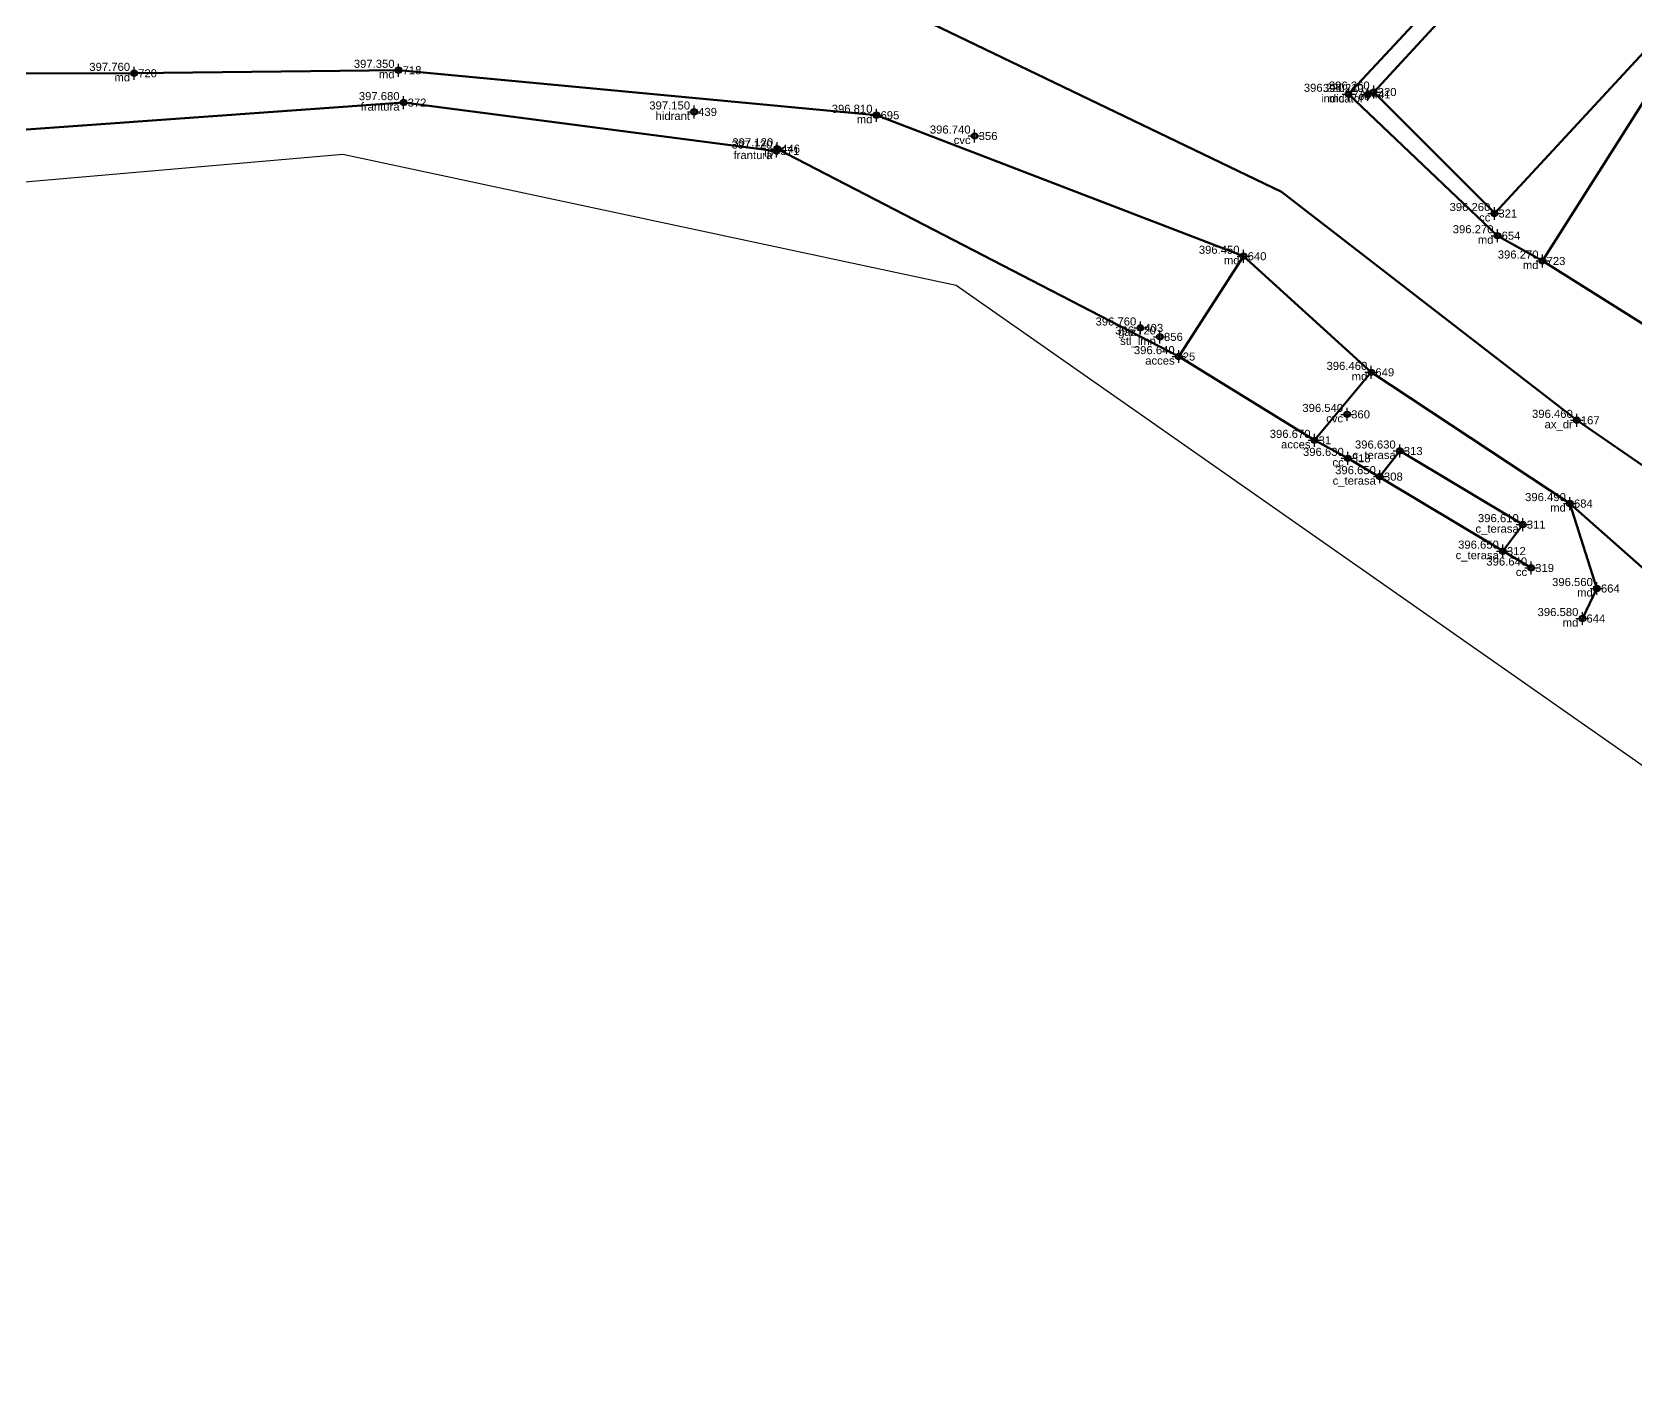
# Model space of a CAD drawing. Extents: x 396921 to 401273, y 555385 to 556691.
# Drawn here: x 397514.73 to 397564.4, y 556546.35 to 556588.23 of the extents above; entities that cross this region are included whole.
import ezdxf
from ezdxf.enums import TextEntityAlignment as Align

# ---------------------------------------------------------------- set-up
doc = ezdxf.new("R2010")
doc.units = 0
doc.header["$PDMODE"] = 34
doc.header["$PDSIZE"] = 0.2
for name, color, linetype in [('Boundary', 30, 'Continuous'), ('TOPO_CERC', 1, 'Continuous'), ('TOPO_CODE', 7, 'Continuous'), ('TOPO_ELEVATION', 7, 'Continuous'), ('TOPO_POINT_ID', 7, 'Continuous'), ('TOPO_POINTS', 7, 'Continuous'), ('TOPO_SYMBOL', 1, 'Continuous')]:
    doc.layers.add(name, color=color, linetype=linetype)
doc.layers.add('RO-LINES-LIN', color=7, linetype='Continuous', lineweight=25)
doc.styles.get("Standard").update_dxf_attribs({"font": 'arial.ttf'})

# ---------------------------------------------------------------- blocks, each defined once
blk = doc.blocks.new('PUNCTOPO')
at = {"layer": 'TOPO_CERC'}
blk.add_circle((0, 0), 0.25, dxfattribs=at)
at = {"layer": 'TOPO_SYMBOL'}
blk.add_point((0, 0), dxfattribs=at)

msp = doc.modelspace()

# ---------------------------------------------------------------- linework, layer by layer
at = {"layer": 'Boundary'}
msp.add_lwpolyline([(397504.516, 556582.723), (397524.352, 556584.443), (397543.347, 556580.386), (397571.881, 556560.421), (397591.567, 556546.352), (397599.856, 556558.522), (397576.112, 556575.872), (397590.128, 556598.614), (397612.674, 556621.602), (397606.026, 556622.465), (397593.42, 556612.625), (397577.879, 556616.941), (397556.056, 556603.905), (397532.226, 556599.849), (397494.971, 556602.262)], dxfattribs=at)
at = {"layer": 'RO-LINES-LIN', "lineweight": 50}
for points in [[(397588.846, 556557.61, 396.73), (397567.305, 556572.948, 396.41), (397562.569, 556576.204, 396.46), (397553.427, 556583.283, 396.613), (397540.719, 556589.405, 396.8), (397525.644, 556589.579, 397.33), (397517.914, 556589.748, 397.67), (397497.895, 556590.471, 399.128), (397483.621, 556593.515, 400.19), (397452.292, 556602.291, 401.68), (397422.389, 556612.098, 403.37), (397362.233, 556633.672, 407.49)], [(397573.648, 556599.487, 395.45), (397562.328, 556593.644, 395.79), (397555.502, 556586.304, 396.22), (397560.114, 556581.922, 396.27), (397561.508, 556581.139, 396.27), (397566.647, 556589.258, 395.906), (397571.523, 556596.957, 395.56), (397573.648, 556599.487, 395.45)], [(397556.278, 556586.372, 396.26), (397560.028, 556582.622, 396.125), (397566.576, 556589.703, 395.88), (397562.666, 556593.293, 395.8), (397556.278, 556586.372, 396.26)], [(397562.742, 556570.063, 396.58), (397563.19, 556570.993, 396.56), (397562.355, 556573.624, 396.49), (397556.205, 556577.689, 396.46), (397552.249, 556581.286, 396.45), (397540.88, 556585.653, 396.81), (397526.079, 556587.047, 397.35), (397517.887, 556586.952, 397.76), (397509.258, 556586.947, 398.21), (397504.42, 556586.874, 398.49), (397497.681, 556586.656, 399.46), (397492.306, 556585.209, 399.96), (397486.613, 556580.665, 400.78), (397479.089, 556575.687, 401.56)], [(397537.781, 556584.545, 397.12), (397526.234, 556586.045, 397.68), (397509.357, 556584.841, 398.63)], [(397550.239, 556578.178, 396.64), (397537.803, 556584.616, 397.12), (397537.781, 556584.545, 397.12)], [(397555.476, 556575.025, 396.63), (397554.447, 556575.583, 396.67), (397550.239, 556578.178, 396.64), (397552.249, 556581.286, 396.45), (397556.205, 556577.689, 396.46), (397554.447, 556575.583, 396.67)], [(397569.01, 556576.424, 396.09), (397561.508, 556581.139, 396.27)], [(397555.476, 556575.025, 396.63), (397554.447, 556575.583, 396.67)], [(397555.476, 556575.025, 396.63), (397561.155, 556571.629, 396.64)], [(397557.085, 556575.253, 396.63), (397556.471, 556574.459, 396.65)], [(397557.085, 556575.253, 396.63), (397560.896, 556572.974, 396.61)], [(397562.355, 556573.624, 396.49), (397569.144, 556567.619, 396.48)], [(397560.896, 556572.974, 396.61), (397560.28, 556572.151, 396.65)]]:
    msp.add_polyline3d(points, dxfattribs=at)

# ---------------------------------------------------------------- block references
at = {"layer": 'TOPO_POINTS'}
ref = msp.add_blockref('PUNCTOPO', (397517.887, 556586.952, 397.76), dxfattribs=dict(at, xscale=0.25, yscale=0.25, zscale=0.25))
ref.add_attrib('POINT', '720', dxfattribs={"layer": 'TOPO_POINT_ID', "height": 0.25}).set_placement((397518.012, 556586.952, 397.76), align=Align.MIDDLE_LEFT)
ref.add_attrib('ELEVATION', '397.760', dxfattribs={"layer": 'TOPO_ELEVATION', "height": 0.25}).set_placement((397517.762, 556586.952, 397.76), align=Align.BOTTOM_RIGHT)
ref.add_attrib('CODE', 'md', dxfattribs={"layer": 'TOPO_CODE', "height": 0.25}).set_placement((397517.762, 556586.952, 397.76), align=Align.TOP_RIGHT)
ref = msp.add_blockref('PUNCTOPO', (397526.079, 556587.047, 397.35), dxfattribs=dict(at, xscale=0.25, yscale=0.25, zscale=0.25))
ref.add_attrib('POINT', '718', dxfattribs={"layer": 'TOPO_POINT_ID', "height": 0.25}).set_placement((397526.204, 556587.047, 397.35), align=Align.MIDDLE_LEFT)
ref.add_attrib('ELEVATION', '397.350', dxfattribs={"layer": 'TOPO_ELEVATION', "height": 0.25}).set_placement((397525.954, 556587.047, 397.35), align=Align.BOTTOM_RIGHT)
ref.add_attrib('CODE', 'md', dxfattribs={"layer": 'TOPO_CODE', "height": 0.25}).set_placement((397525.954, 556587.047, 397.35), align=Align.TOP_RIGHT)
ref = msp.add_blockref('PUNCTOPO', (397526.234, 556586.045, 397.68), dxfattribs=dict(at, xscale=0.25, yscale=0.25, zscale=0.25))
ref.add_attrib('POINT', '372', dxfattribs={"layer": 'TOPO_POINT_ID', "height": 0.25}).set_placement((397526.359, 556586.045, 397.68), align=Align.MIDDLE_LEFT)
ref.add_attrib('ELEVATION', '397.680', dxfattribs={"layer": 'TOPO_ELEVATION', "height": 0.25}).set_placement((397526.109, 556586.045, 397.68), align=Align.BOTTOM_RIGHT)
ref.add_attrib('CODE', 'frantura', dxfattribs={"layer": 'TOPO_CODE', "height": 0.25}).set_placement((397526.109, 556586.045, 397.68), align=Align.TOP_RIGHT)
ref = msp.add_blockref('PUNCTOPO', (397555.502, 556586.304, 396.22), dxfattribs=dict(at, xscale=0.25, yscale=0.25, zscale=0.25))
ref.add_attrib('POINT', '745', dxfattribs={"layer": 'TOPO_POINT_ID', "height": 0.25}).set_placement((397555.627, 556586.304, 396.22), align=Align.MIDDLE_LEFT)
ref.add_attrib('ELEVATION', '396.220', dxfattribs={"layer": 'TOPO_ELEVATION', "height": 0.25}).set_placement((397555.377, 556586.304, 396.22), align=Align.BOTTOM_RIGHT)
ref.add_attrib('CODE', 'md', dxfattribs={"layer": 'TOPO_CODE', "height": 0.25}).set_placement((397555.377, 556586.304, 396.22), align=Align.TOP_RIGHT)
ref = msp.add_blockref('PUNCTOPO', (397556.094, 556586.299, 396.21), dxfattribs=dict(at, xscale=0.25, yscale=0.25, zscale=0.25))
ref.add_attrib('POINT', '441', dxfattribs={"layer": 'TOPO_POINT_ID', "height": 0.25}).set_placement((397556.219, 556586.299, 396.21), align=Align.MIDDLE_LEFT)
ref.add_attrib('ELEVATION', '396.210', dxfattribs={"layer": 'TOPO_ELEVATION', "height": 0.25}).set_placement((397555.969, 556586.299, 396.21), align=Align.BOTTOM_RIGHT)
ref.add_attrib('CODE', 'indicator', dxfattribs={"layer": 'TOPO_CODE', "height": 0.25}).set_placement((397555.969, 556586.299, 396.21), align=Align.TOP_RIGHT)
ref = msp.add_blockref('PUNCTOPO', (397556.278, 556586.372, 396.26), dxfattribs=dict(at, xscale=0.25, yscale=0.25, zscale=0.25))
ref.add_attrib('POINT', '320', dxfattribs={"layer": 'TOPO_POINT_ID', "height": 0.25}).set_placement((397556.403, 556586.372, 396.26), align=Align.MIDDLE_LEFT)
ref.add_attrib('ELEVATION', '396.260', dxfattribs={"layer": 'TOPO_ELEVATION', "height": 0.25}).set_placement((397556.153, 556586.372, 396.26), align=Align.BOTTOM_RIGHT)
ref.add_attrib('CODE', 'cc', dxfattribs={"layer": 'TOPO_CODE', "height": 0.25}).set_placement((397556.153, 556586.372, 396.26), align=Align.TOP_RIGHT)
ref = msp.add_blockref('PUNCTOPO', (397535.23, 556585.756, 397.15), dxfattribs=dict(at, xscale=0.25, yscale=0.25, zscale=0.25))
ref.add_attrib('POINT', '439', dxfattribs={"layer": 'TOPO_POINT_ID', "height": 0.25}).set_placement((397535.355, 556585.756, 397.15), align=Align.MIDDLE_LEFT)
ref.add_attrib('ELEVATION', '397.150', dxfattribs={"layer": 'TOPO_ELEVATION', "height": 0.25}).set_placement((397535.105, 556585.756, 397.15), align=Align.BOTTOM_RIGHT)
ref.add_attrib('CODE', 'hidrant', dxfattribs={"layer": 'TOPO_CODE', "height": 0.25}).set_placement((397535.105, 556585.756, 397.15), align=Align.TOP_RIGHT)
ref = msp.add_blockref('PUNCTOPO', (397540.88, 556585.653, 396.81), dxfattribs=dict(at, xscale=0.25, yscale=0.25, zscale=0.25))
ref.add_attrib('POINT', '695', dxfattribs={"layer": 'TOPO_POINT_ID', "height": 0.25}).set_placement((397541.005, 556585.653, 396.81), align=Align.MIDDLE_LEFT)
ref.add_attrib('ELEVATION', '396.810', dxfattribs={"layer": 'TOPO_ELEVATION', "height": 0.25}).set_placement((397540.755, 556585.653, 396.81), align=Align.BOTTOM_RIGHT)
ref.add_attrib('CODE', 'md', dxfattribs={"layer": 'TOPO_CODE', "height": 0.25}).set_placement((397540.755, 556585.653, 396.81), align=Align.TOP_RIGHT)
ref = msp.add_blockref('PUNCTOPO', (397543.919, 556585.01, 396.74), dxfattribs=dict(at, xscale=0.25, yscale=0.25, zscale=0.25))
ref.add_attrib('POINT', '356', dxfattribs={"layer": 'TOPO_POINT_ID', "height": 0.25}).set_placement((397544.044, 556585.01, 396.74), align=Align.MIDDLE_LEFT)
ref.add_attrib('ELEVATION', '396.740', dxfattribs={"layer": 'TOPO_ELEVATION', "height": 0.25}).set_placement((397543.794, 556585.01, 396.74), align=Align.BOTTOM_RIGHT)
ref.add_attrib('CODE', 'cvc', dxfattribs={"layer": 'TOPO_CODE', "height": 0.25}).set_placement((397543.794, 556585.01, 396.74), align=Align.TOP_RIGHT)
ref = msp.add_blockref('PUNCTOPO', (397537.781, 556584.545, 397.12), dxfattribs=dict(at, xscale=0.25, yscale=0.25, zscale=0.25))
ref.add_attrib('POINT', '371', dxfattribs={"layer": 'TOPO_POINT_ID', "height": 0.25}).set_placement((397537.906, 556584.545, 397.12), align=Align.MIDDLE_LEFT)
ref.add_attrib('ELEVATION', '397.120', dxfattribs={"layer": 'TOPO_ELEVATION', "height": 0.25}).set_placement((397537.656, 556584.545, 397.12), align=Align.BOTTOM_RIGHT)
ref.add_attrib('CODE', 'frantura', dxfattribs={"layer": 'TOPO_CODE', "height": 0.25}).set_placement((397537.656, 556584.545, 397.12), align=Align.TOP_RIGHT)
ref = msp.add_blockref('PUNCTOPO', (397537.803, 556584.616, 397.12), dxfattribs=dict(at, xscale=0.25, yscale=0.25, zscale=0.25))
ref.add_attrib('POINT', '446', dxfattribs={"layer": 'TOPO_POINT_ID', "height": 0.25}).set_placement((397537.928, 556584.616, 397.12), align=Align.MIDDLE_LEFT)
ref.add_attrib('ELEVATION', '397.120', dxfattribs={"layer": 'TOPO_ELEVATION', "height": 0.25}).set_placement((397537.678, 556584.616, 397.12), align=Align.BOTTOM_RIGHT)
ref.add_attrib('CODE', 'lp', dxfattribs={"layer": 'TOPO_CODE', "height": 0.25}).set_placement((397537.678, 556584.616, 397.12), align=Align.TOP_RIGHT)
ref = msp.add_blockref('PUNCTOPO', (397560.016, 556582.61, 396.26), dxfattribs=dict(at, xscale=0.25, yscale=0.25, zscale=0.25))
ref.add_attrib('POINT', '321', dxfattribs={"layer": 'TOPO_POINT_ID', "height": 0.25}).set_placement((397560.141, 556582.61, 396.26), align=Align.MIDDLE_LEFT)
ref.add_attrib('ELEVATION', '396.260', dxfattribs={"layer": 'TOPO_ELEVATION', "height": 0.25}).set_placement((397559.891, 556582.61, 396.26), align=Align.BOTTOM_RIGHT)
ref.add_attrib('CODE', 'cc', dxfattribs={"layer": 'TOPO_CODE', "height": 0.25}).set_placement((397559.891, 556582.61, 396.26), align=Align.TOP_RIGHT)
ref = msp.add_blockref('PUNCTOPO', (397560.114, 556581.922, 396.27), dxfattribs=dict(at, xscale=0.25, yscale=0.25, zscale=0.25))
ref.add_attrib('POINT', '654', dxfattribs={"layer": 'TOPO_POINT_ID', "height": 0.25}).set_placement((397560.239, 556581.922, 396.27), align=Align.MIDDLE_LEFT)
ref.add_attrib('ELEVATION', '396.270', dxfattribs={"layer": 'TOPO_ELEVATION', "height": 0.25}).set_placement((397559.989, 556581.922, 396.27), align=Align.BOTTOM_RIGHT)
ref.add_attrib('CODE', 'md', dxfattribs={"layer": 'TOPO_CODE', "height": 0.25}).set_placement((397559.989, 556581.922, 396.27), align=Align.TOP_RIGHT)
ref = msp.add_blockref('PUNCTOPO', (397552.249, 556581.286, 396.45), dxfattribs=dict(at, xscale=0.25, yscale=0.25, zscale=0.25))
ref.add_attrib('POINT', '640', dxfattribs={"layer": 'TOPO_POINT_ID', "height": 0.25}).set_placement((397552.374, 556581.286, 396.45), align=Align.MIDDLE_LEFT)
ref.add_attrib('ELEVATION', '396.450', dxfattribs={"layer": 'TOPO_ELEVATION', "height": 0.25}).set_placement((397552.124, 556581.286, 396.45), align=Align.BOTTOM_RIGHT)
ref.add_attrib('CODE', 'md', dxfattribs={"layer": 'TOPO_CODE', "height": 0.25}).set_placement((397552.124, 556581.286, 396.45), align=Align.TOP_RIGHT)
ref = msp.add_blockref('PUNCTOPO', (397561.508, 556581.139, 396.27), dxfattribs=dict(at, xscale=0.25, yscale=0.25, zscale=0.25))
ref.add_attrib('POINT', '723', dxfattribs={"layer": 'TOPO_POINT_ID', "height": 0.25}).set_placement((397561.633, 556581.139, 396.27), align=Align.MIDDLE_LEFT)
ref.add_attrib('ELEVATION', '396.270', dxfattribs={"layer": 'TOPO_ELEVATION', "height": 0.25}).set_placement((397561.383, 556581.139, 396.27), align=Align.BOTTOM_RIGHT)
ref.add_attrib('CODE', 'md', dxfattribs={"layer": 'TOPO_CODE', "height": 0.25}).set_placement((397561.383, 556581.139, 396.27), align=Align.TOP_RIGHT)
ref = msp.add_blockref('PUNCTOPO', (397549.051, 556579.064, 396.76), dxfattribs=dict(at, xscale=0.25, yscale=0.25, zscale=0.25))
ref.add_attrib('POINT', '403', dxfattribs={"layer": 'TOPO_POINT_ID', "height": 0.25}).set_placement((397549.176, 556579.064, 396.76), align=Align.MIDDLE_LEFT)
ref.add_attrib('ELEVATION', '396.760', dxfattribs={"layer": 'TOPO_ELEVATION', "height": 0.25}).set_placement((397548.926, 556579.064, 396.76), align=Align.BOTTOM_RIGHT)
ref.add_attrib('CODE', 'gaz', dxfattribs={"layer": 'TOPO_CODE', "height": 0.25}).set_placement((397548.926, 556579.064, 396.76), align=Align.TOP_RIGHT)
ref = msp.add_blockref('PUNCTOPO', (397549.659, 556578.787, 396.72), dxfattribs=dict(at, xscale=0.25, yscale=0.25, zscale=0.25))
ref.add_attrib('POINT', '856', dxfattribs={"layer": 'TOPO_POINT_ID', "height": 0.25}).set_placement((397549.784, 556578.787, 396.72), align=Align.MIDDLE_LEFT)
ref.add_attrib('ELEVATION', '396.720', dxfattribs={"layer": 'TOPO_ELEVATION', "height": 0.25}).set_placement((397549.534, 556578.787, 396.72), align=Align.BOTTOM_RIGHT)
ref.add_attrib('CODE', 'stl_lmn', dxfattribs={"layer": 'TOPO_CODE', "height": 0.25}).set_placement((397549.534, 556578.787, 396.72), align=Align.TOP_RIGHT)
ref = msp.add_blockref('PUNCTOPO', (397550.239, 556578.178, 396.64), dxfattribs=dict(at, xscale=0.25, yscale=0.25, zscale=0.25))
ref.add_attrib('POINT', '25', dxfattribs={"layer": 'TOPO_POINT_ID', "height": 0.25}).set_placement((397550.364, 556578.178, 396.64), align=Align.MIDDLE_LEFT)
ref.add_attrib('ELEVATION', '396.640', dxfattribs={"layer": 'TOPO_ELEVATION', "height": 0.25}).set_placement((397550.114, 556578.178, 396.64), align=Align.BOTTOM_RIGHT)
ref.add_attrib('CODE', 'acces', dxfattribs={"layer": 'TOPO_CODE', "height": 0.25}).set_placement((397550.114, 556578.178, 396.64), align=Align.TOP_RIGHT)
ref = msp.add_blockref('PUNCTOPO', (397556.205, 556577.689, 396.46), dxfattribs=dict(at, xscale=0.25, yscale=0.25, zscale=0.25))
ref.add_attrib('POINT', '649', dxfattribs={"layer": 'TOPO_POINT_ID', "height": 0.25}).set_placement((397556.33, 556577.689, 396.46), align=Align.MIDDLE_LEFT)
ref.add_attrib('ELEVATION', '396.460', dxfattribs={"layer": 'TOPO_ELEVATION', "height": 0.25}).set_placement((397556.08, 556577.689, 396.46), align=Align.BOTTOM_RIGHT)
ref.add_attrib('CODE', 'md', dxfattribs={"layer": 'TOPO_CODE', "height": 0.25}).set_placement((397556.08, 556577.689, 396.46), align=Align.TOP_RIGHT)
ref = msp.add_blockref('PUNCTOPO', (397555.456, 556576.387, 396.54), dxfattribs=dict(at, xscale=0.25, yscale=0.25, zscale=0.25))
ref.add_attrib('POINT', '360', dxfattribs={"layer": 'TOPO_POINT_ID', "height": 0.25}).set_placement((397555.581, 556576.387, 396.54), align=Align.MIDDLE_LEFT)
ref.add_attrib('ELEVATION', '396.540', dxfattribs={"layer": 'TOPO_ELEVATION', "height": 0.25}).set_placement((397555.331, 556576.387, 396.54), align=Align.BOTTOM_RIGHT)
ref.add_attrib('CODE', 'cvc', dxfattribs={"layer": 'TOPO_CODE', "height": 0.25}).set_placement((397555.331, 556576.387, 396.54), align=Align.TOP_RIGHT)
ref = msp.add_blockref('PUNCTOPO', (397562.569, 556576.204, 396.46), dxfattribs=dict(at, xscale=0.25, yscale=0.25, zscale=0.25))
ref.add_attrib('POINT', '167', dxfattribs={"layer": 'TOPO_POINT_ID', "height": 0.25}).set_placement((397562.694, 556576.204, 396.46), align=Align.MIDDLE_LEFT)
ref.add_attrib('ELEVATION', '396.460', dxfattribs={"layer": 'TOPO_ELEVATION', "height": 0.25}).set_placement((397562.444, 556576.204, 396.46), align=Align.BOTTOM_RIGHT)
ref.add_attrib('CODE', 'ax_dr', dxfattribs={"layer": 'TOPO_CODE', "height": 0.25}).set_placement((397562.444, 556576.204, 396.46), align=Align.TOP_RIGHT)
ref = msp.add_blockref('PUNCTOPO', (397554.447, 556575.583, 396.67), dxfattribs=dict(at, xscale=0.25, yscale=0.25, zscale=0.25))
ref.add_attrib('POINT', '31', dxfattribs={"layer": 'TOPO_POINT_ID', "height": 0.25}).set_placement((397554.572, 556575.583, 396.67), align=Align.MIDDLE_LEFT)
ref.add_attrib('ELEVATION', '396.670', dxfattribs={"layer": 'TOPO_ELEVATION', "height": 0.25}).set_placement((397554.322, 556575.583, 396.67), align=Align.BOTTOM_RIGHT)
ref.add_attrib('CODE', 'acces', dxfattribs={"layer": 'TOPO_CODE', "height": 0.25}).set_placement((397554.322, 556575.583, 396.67), align=Align.TOP_RIGHT)
ref = msp.add_blockref('PUNCTOPO', (397555.476, 556575.025, 396.63), dxfattribs=dict(at, xscale=0.25, yscale=0.25, zscale=0.25))
ref.add_attrib('POINT', '318', dxfattribs={"layer": 'TOPO_POINT_ID', "height": 0.25}).set_placement((397555.601, 556575.025, 396.63), align=Align.MIDDLE_LEFT)
ref.add_attrib('ELEVATION', '396.630', dxfattribs={"layer": 'TOPO_ELEVATION', "height": 0.25}).set_placement((397555.351, 556575.025, 396.63), align=Align.BOTTOM_RIGHT)
ref.add_attrib('CODE', 'cc', dxfattribs={"layer": 'TOPO_CODE', "height": 0.25}).set_placement((397555.351, 556575.025, 396.63), align=Align.TOP_RIGHT)
ref = msp.add_blockref('PUNCTOPO', (397557.085, 556575.253, 396.63), dxfattribs=dict(at, xscale=0.25, yscale=0.25, zscale=0.25))
ref.add_attrib('POINT', '313', dxfattribs={"layer": 'TOPO_POINT_ID', "height": 0.25}).set_placement((397557.21, 556575.253, 396.63), align=Align.MIDDLE_LEFT)
ref.add_attrib('ELEVATION', '396.630', dxfattribs={"layer": 'TOPO_ELEVATION', "height": 0.25}).set_placement((397556.96, 556575.253, 396.63), align=Align.BOTTOM_RIGHT)
ref.add_attrib('CODE', 'c_terasa', dxfattribs={"layer": 'TOPO_CODE', "height": 0.25}).set_placement((397556.96, 556575.253, 396.63), align=Align.TOP_RIGHT)
ref = msp.add_blockref('PUNCTOPO', (397556.471, 556574.459, 396.65), dxfattribs=dict(at, xscale=0.25, yscale=0.25, zscale=0.25))
ref.add_attrib('POINT', '308', dxfattribs={"layer": 'TOPO_POINT_ID', "height": 0.25}).set_placement((397556.596, 556574.459, 396.65), align=Align.MIDDLE_LEFT)
ref.add_attrib('ELEVATION', '396.650', dxfattribs={"layer": 'TOPO_ELEVATION', "height": 0.25}).set_placement((397556.346, 556574.459, 396.65), align=Align.BOTTOM_RIGHT)
ref.add_attrib('CODE', 'c_terasa', dxfattribs={"layer": 'TOPO_CODE', "height": 0.25}).set_placement((397556.346, 556574.459, 396.65), align=Align.TOP_RIGHT)
ref = msp.add_blockref('PUNCTOPO', (397562.355, 556573.624, 396.49), dxfattribs=dict(at, xscale=0.25, yscale=0.25, zscale=0.25))
ref.add_attrib('POINT', '684', dxfattribs={"layer": 'TOPO_POINT_ID', "height": 0.25}).set_placement((397562.48, 556573.624, 396.49), align=Align.MIDDLE_LEFT)
ref.add_attrib('ELEVATION', '396.490', dxfattribs={"layer": 'TOPO_ELEVATION', "height": 0.25}).set_placement((397562.23, 556573.624, 396.49), align=Align.BOTTOM_RIGHT)
ref.add_attrib('CODE', 'md', dxfattribs={"layer": 'TOPO_CODE', "height": 0.25}).set_placement((397562.23, 556573.624, 396.49), align=Align.TOP_RIGHT)
ref = msp.add_blockref('PUNCTOPO', (397560.895, 556572.972, 396.61), dxfattribs=dict(at, xscale=0.25, yscale=0.25, zscale=0.25))
ref.add_attrib('POINT', '311', dxfattribs={"layer": 'TOPO_POINT_ID', "height": 0.25}).set_placement((397561.02, 556572.972, 396.61), align=Align.MIDDLE_LEFT)
ref.add_attrib('ELEVATION', '396.610', dxfattribs={"layer": 'TOPO_ELEVATION', "height": 0.25}).set_placement((397560.77, 556572.972, 396.61), align=Align.BOTTOM_RIGHT)
ref.add_attrib('CODE', 'c_terasa', dxfattribs={"layer": 'TOPO_CODE', "height": 0.25}).set_placement((397560.77, 556572.972, 396.61), align=Align.TOP_RIGHT)
ref = msp.add_blockref('PUNCTOPO', (397560.28, 556572.151, 396.65), dxfattribs=dict(at, xscale=0.25, yscale=0.25, zscale=0.25))
ref.add_attrib('POINT', '312', dxfattribs={"layer": 'TOPO_POINT_ID', "height": 0.25}).set_placement((397560.405, 556572.151, 396.65), align=Align.MIDDLE_LEFT)
ref.add_attrib('ELEVATION', '396.650', dxfattribs={"layer": 'TOPO_ELEVATION', "height": 0.25}).set_placement((397560.155, 556572.151, 396.65), align=Align.BOTTOM_RIGHT)
ref.add_attrib('CODE', 'c_terasa', dxfattribs={"layer": 'TOPO_CODE', "height": 0.25}).set_placement((397560.155, 556572.151, 396.65), align=Align.TOP_RIGHT)
ref = msp.add_blockref('PUNCTOPO', (397561.155, 556571.629, 396.64), dxfattribs=dict(at, xscale=0.25, yscale=0.25, zscale=0.25))
ref.add_attrib('POINT', '319', dxfattribs={"layer": 'TOPO_POINT_ID', "height": 0.25}).set_placement((397561.28, 556571.629, 396.64), align=Align.MIDDLE_LEFT)
ref.add_attrib('ELEVATION', '396.640', dxfattribs={"layer": 'TOPO_ELEVATION', "height": 0.25}).set_placement((397561.03, 556571.629, 396.64), align=Align.BOTTOM_RIGHT)
ref.add_attrib('CODE', 'cc', dxfattribs={"layer": 'TOPO_CODE', "height": 0.25}).set_placement((397561.03, 556571.629, 396.64), align=Align.TOP_RIGHT)
ref = msp.add_blockref('PUNCTOPO', (397563.19, 556570.993, 396.56), dxfattribs=dict(at, xscale=0.25, yscale=0.25, zscale=0.25))
ref.add_attrib('POINT', '664', dxfattribs={"layer": 'TOPO_POINT_ID', "height": 0.25}).set_placement((397563.315, 556570.993, 396.56), align=Align.MIDDLE_LEFT)
ref.add_attrib('ELEVATION', '396.560', dxfattribs={"layer": 'TOPO_ELEVATION', "height": 0.25}).set_placement((397563.065, 556570.993, 396.56), align=Align.BOTTOM_RIGHT)
ref.add_attrib('CODE', 'md', dxfattribs={"layer": 'TOPO_CODE', "height": 0.25}).set_placement((397563.065, 556570.993, 396.56), align=Align.TOP_RIGHT)
ref = msp.add_blockref('PUNCTOPO', (397562.742, 556570.063, 396.58), dxfattribs=dict(at, xscale=0.25, yscale=0.25, zscale=0.25))
ref.add_attrib('POINT', '644', dxfattribs={"layer": 'TOPO_POINT_ID', "height": 0.25}).set_placement((397562.867, 556570.063, 396.58), align=Align.MIDDLE_LEFT)
ref.add_attrib('ELEVATION', '396.580', dxfattribs={"layer": 'TOPO_ELEVATION', "height": 0.25}).set_placement((397562.617, 556570.063, 396.58), align=Align.BOTTOM_RIGHT)
ref.add_attrib('CODE', 'md', dxfattribs={"layer": 'TOPO_CODE', "height": 0.25}).set_placement((397562.617, 556570.063, 396.58), align=Align.TOP_RIGHT)

doc.saveas('drawing.dxf')
